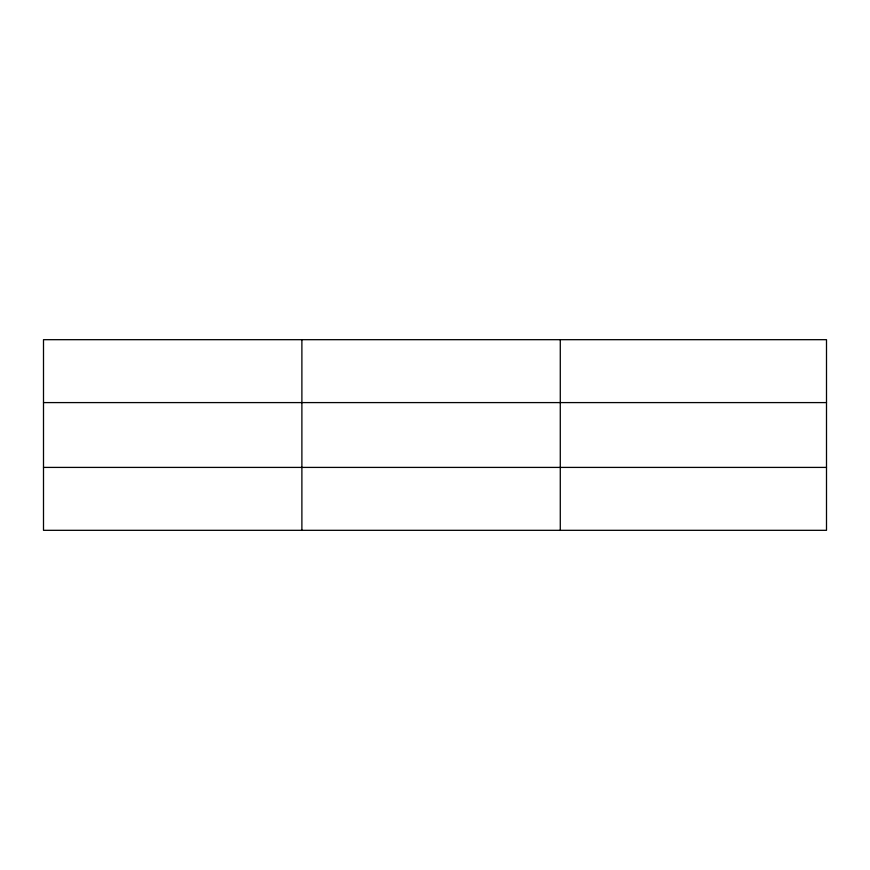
<?xml version="1.0" encoding="UTF-8"?>
<svg xmlns="http://www.w3.org/2000/svg" width="870" height="870" viewBox="0 0 870 870"><rect width="100%" height="100%" fill="white"/><g stroke="black" fill="none" stroke-linecap="round" stroke-linejoin="round"><path stroke-width="1.3" d="M301.89 530.319L301.89 339.681M560.28 530.319L560.28 339.681M826.5 402.592L826.5 339.681L43.5 339.681L43.5 530.319L826.5 530.319L826.5 402.592L43.5 402.592M43.5 467.407L826.5 467.407"/></g></svg>
